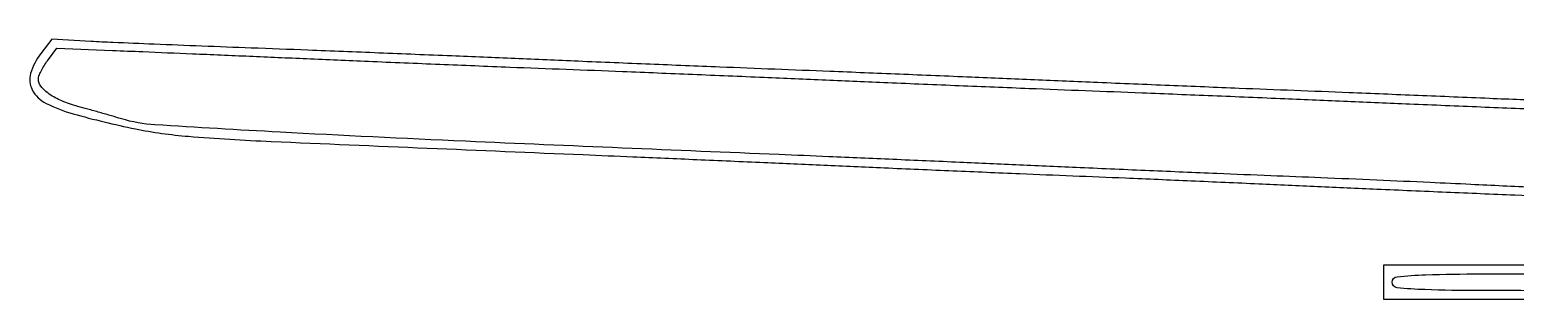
# Model space of a CAD drawing. Extents: x 23 to 201, y 13 to 268.
# Drawn here: x 26.65 to 56.17, y 210.65 to 216.01 of the extents above; entities that cross this region are included whole.
import ezdxf

# ---------------------------------------------------------------- set-up
doc = ezdxf.new("R2010")
doc.units = 0
doc.header["$MEASUREMENT"] = 0

msp = doc.modelspace()

# ---------------------------------------------------------------- linework, layer by layer
for points in [[(56.8935, 214.58851, 0.000295), (55.65508, 214.641127, 0.000197), (54.238382, 214.699923, 0.000199), (52.865742, 214.755802, 0.000392), (51.7752, 214.798907, -0.000369), (50.681859, 214.842073, -0.000185), (49.299592, 214.898179, -0.000183), (47.869287, 214.957289, -0.000271), (46.6146, 215.010283, 0.000267), (45.359913, 215.063287, 0.000181), (43.929607, 215.122424, 0.000182), (42.547341, 215.17857, 0.000364), (41.454, 215.221783, -0.000354), (40.360659, 215.264976, -0.000177), (38.978392, 215.321055, -0.000176), (37.548087, 215.380097, -0.00026), (36.2934, 215.432986, 0.000391), (35.032729, 215.485798, 0.000258), (33.583556, 215.544624, 0.00026), (32.174462, 215.600361, 0.000503), (31.0482, 215.643189, -0.00051), (30.068113, 215.680472, -0.000558), (29.11705, 215.718685, -0.000521), (28.303426, 215.753134, -0.002789), (27.859872, 215.774856), (27.082645, 215.817267), (26.865822, 215.532998, 0.089188), (26.66421, 215.139704, 0.200078), (26.69681, 214.811975, 0.153761), (26.971244, 214.545025, 0.048701), (27.510329, 214.33648, 0.017796), (28.745849, 214.039093, 0.030224), (29.798298, 213.890578, 0.009173), (31.447079, 213.789194, 0.000343), (37.647, 213.526276, -0.000297), (38.633, 213.484553, -0.00014), (39.906084, 213.429567, -0.000139), (41.239041, 213.37125, -0.000196), (42.4269, 213.318483, 0.000311), (43.626794, 213.265458, 0.000209), (44.997418, 213.206315, 0.00021), (46.323993, 213.150186, 0.000417), (47.376, 213.106997, -0.000516), (48.422385, 213.06383, -0.000267), (49.729731, 213.007844, -0.000266), (51.073151, 212.948877, -0.000404), (52.2405, 212.896072, 0.000532), (53.419722, 212.84303, 0.000332), (54.800972, 212.783292, 0.000333), (56.16215, 212.726236, 0.000606), (57.2742, 212.681716, -0.000979)], [(56.562398, 212.873417, -0.001022), (55.2861, 212.933707, 0.00098), (54.476401, 212.972024, 0.000449), (53.420141, 213.018982, 0.000445), (52.308088, 213.066428, 0.000615), (51.3099, 213.106897, -0.00053), (50.241434, 213.150034, -0.000272), (48.901444, 213.206286, -0.00027), (47.521386, 213.265716, -0.000406), (46.3185, 213.319148, 0.000255), (45.13064, 213.372272, 0.00018), (43.797684, 213.430724, 0.000182), (42.524599, 213.485626, 0.000386), (41.5386, 213.527023, -0.000615), (35.308517, 213.791454, -0.002681), (31.620713, 213.972344, -0.002242), (29.134527, 214.118847, -0.057142), (28.4679, 214.238433, 0.002267), (28.2738, 214.295749, 0.001286), (28.03836, 214.363456, 0.001284), (27.800786, 214.430457, 0.002118), (27.599636, 214.48571, -0.032454), (27.282509, 214.593882, -0.053192), (27.033705, 214.729771, -0.068815), (26.871567, 214.878889, -0.174177), (26.8182, 215.027438, -0.093872), (26.829749, 215.088413, -0.022594), (26.871837, 215.182768, -0.02241), (26.930902, 215.28847, -0.020569), (27.000794, 215.391623), (27.183389, 215.638595), (28.290944, 215.596108, -0.000758), (28.891814, 215.572145, -0.000186), (29.880821, 215.530835, -0.00019), (31.014121, 215.482645, -0.00019), (32.148, 215.433567, 0.000416), (33.376109, 215.380967, 0.000269), (34.798095, 215.322014, 0.00027), (36.187994, 215.265894, 0.000511), (37.3086, 215.2224, -0.000522), (38.429206, 215.178883, -0.000276), (39.819105, 215.122688, -0.000274), (41.241091, 215.063628, -0.000425), (42.4692, 215.0109, 0.000414), (43.697309, 214.958146, 0.000267), (45.119295, 214.899005, 0.000269), (46.509194, 214.842692, 0.000508), (47.6298, 214.799034, -0.000454), (48.753239, 214.755388, -0.000237), (50.152731, 214.69908, -0.000236), (51.588308, 214.63996, -0.000361), (52.8327, 214.587225, 0.000314), (54.07112, 214.534628, 0.00021), (55.487818, 214.475948, 0.000212), (56.860458, 214.420254, 0.000418)], [(58.85328, 211.3308), (53.5518, 211.3308), (53.5518, 210.9924), (53.5518, 210.654), (58.5855, 210.654, -0.000636)]]:
    msp.add_lwpolyline(points, format="xyb")
msp.add_lwpolyline([(63.937967, 210.9924, -0.232318), (63.763788, 210.884164, -0.016678), (63.179911, 210.8455, -0.007719), (62.073587, 210.826323, -0.000474), (58.77665, 210.8232, -0.000445), (55.446661, 210.826161, -0.007919), (54.374106, 210.845058, -0.01714), (53.820099, 210.882639, -0.384642), (53.721, 210.9924, -0.385549), (53.82064, 211.102411, -0.016521), (54.387315, 211.139757, -0.007758), (55.481748, 211.158643, -0.000435), (58.882317, 211.1616, -0.000408), (62.316582, 211.158798, -0.007956), (63.377157, 211.14019, -0.02282), (63.886894, 211.099792, -0.547707)], format="xyb", close=True)

doc.saveas('drawing.dxf')
